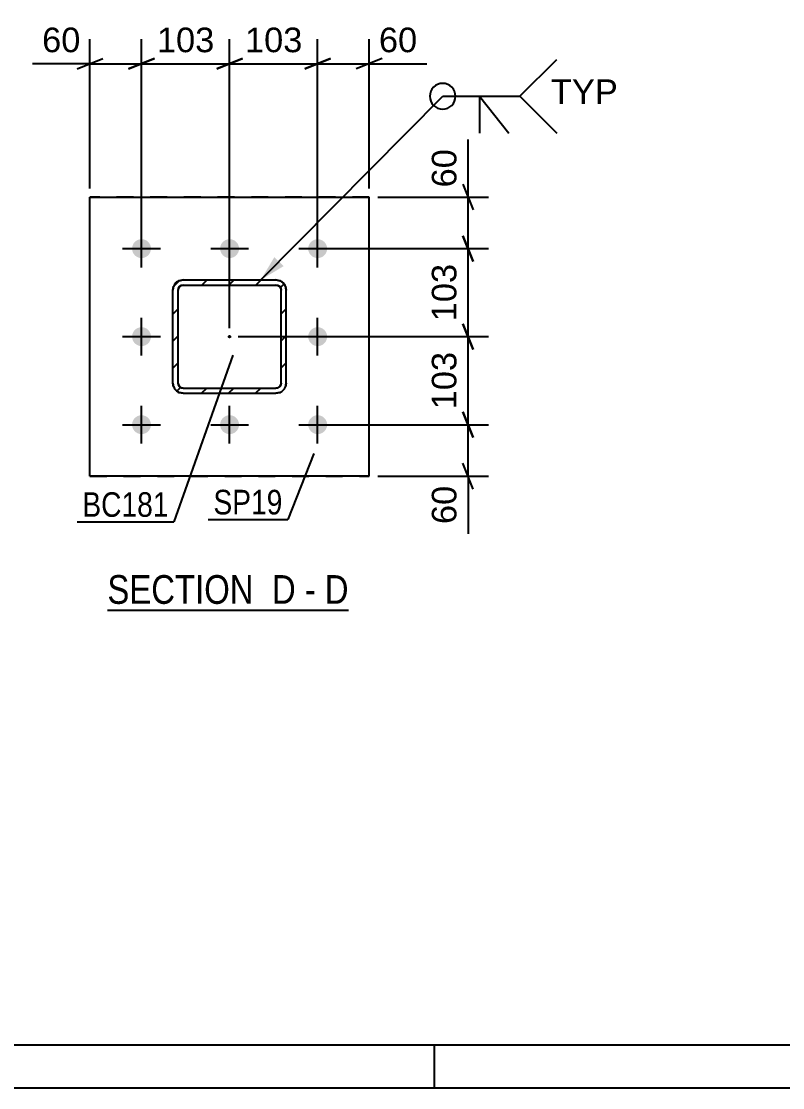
# Model space of a CAD drawing. Header units: millimetres. Extents: x 0 to 3377, y 0 to 1913.
# Drawn here: x 162.9 to 251.5, y 0 to 124.2 of the extents above; entities that cross this region are included whole.
import ezdxf

# ---------------------------------------------------------------- set-up
doc = ezdxf.new("R2010")
doc.units = ezdxf.units.MM
doc.linetypes.add('DXK_LINE_DOT2', pattern=[3.9198, 1.9599, -1.9599])
doc.linetypes.add('DXK_LINE_DOT3', pattern=[5.9187, 2.979, -0.9799, 0.9799, -0.9799])
doc.styles.add('Arial', font='ARIAL.TTF', dxfattribs={"height": 0.2})
doc.styles.add('Arial Narrow', font='ARIALN.TTF', dxfattribs={"height": 0.2})

# ---------------------------------------------------------------- blocks, each defined once
blk = doc.blocks.new('Unknown-203723820-1133')
at = {"color": 5, "linetype": 'Continuous'}
for p, q in [((5, 5), (836, 5)), ((211, 0), (211, 5)), ((0, 0), (841, 0))]:
    blk.add_line(p, q, dxfattribs=at)
blk = doc.blocks.new('Unknown-203723820-19 - 1446')
at = {"color": 6, "linetype": 'Continuous'}
blk.add_line((172.95, 55.59), (201.02, 55.59), dxfattribs=at)
at = {"color": 0, "linetype": 'Continuous'}
for points in [[(191.05, 56.34), (191.05, 59.84), (172.95, 59.84), (172.95, 56.34)], [(194.87, 56.34), (194.87, 59.84), (192.1, 59.84), (192.1, 56.34)], [(197.2, 56.34), (197.2, 59.84), (195.92, 59.84), (195.92, 56.34)], [(201.02, 56.34), (201.02, 59.84), (198.25, 59.84), (198.25, 56.34)]]:
    blk.add_wipeout(points, dxfattribs=at)
at = {"color": 7, "linetype": 'Continuous', "style": 'Arial Narrow'}
for s, p in [('SECTION ', (172.95, 56.34)), ('D', (192.1, 56.34)), ('D', (198.25, 56.34)), ('-', (195.92, 56.34))]:
    blk.add_text(s, height=3.34, dxfattribs=at).set_placement(p)
blk = doc.blocks.new('Part-203723820-1574 - 1446')
at = {"linetype": 'Continuous'}
h = blk.add_hatch(dxfattribs=at)
h.set_pattern_fill('', scale=0.7, style=0, pattern_type=0)
h.set_pattern_definition([(45, (181.3119, 93.9594), (-1.57154, 1.57154), [])])
h.paths.add_polyline_path([(181.77, 94.05), (181.31, 93.96), (180.92, 93.7), (180.66, 93.31), (180.57, 92.85), (180.57, 82.05), (180.66, 81.59), (180.92, 81.2), (181.31, 80.94), (181.77, 80.85), (192.57, 80.85), (193.03, 80.94), (193.42, 81.2), (193.68, 81.59), (193.77, 82.05), (193.77, 92.85), (193.68, 93.31), (193.42, 93.7), (193.03, 93.96), (192.57, 94.05)])
h.paths.add_polyline_path([(192.57, 93.45), (192.8, 93.41), (193, 93.28), (193.13, 93.08), (193.17, 92.85), (193.17, 82.05), (193.13, 81.82), (193, 81.63), (192.8, 81.5), (192.57, 81.45), (181.77, 81.45), (181.54, 81.5), (181.35, 81.63), (181.22, 81.82), (181.17, 82.05), (181.17, 92.85), (181.22, 93.08), (181.35, 93.28), (181.54, 93.41), (181.77, 93.45)])
blk.add_hatch(color=246, dxfattribs=at).paths.add_polyline_path([(187.17, 87.35, -1), (187.17, 87.55, -1)])
at = {"color": 7, "linetype": 'DXK_LINE_DOT2'}
for p, q in [((180.57, 92.85), (180.66, 93.31)), ((181.35, 93.28), (181.22, 93.08)), ((181.31, 93.96), (181.77, 94.05)), ((181.54, 93.41), (181.35, 93.28)), ((181.77, 93.45), (181.54, 93.41)), ((181.77, 94.05), (192.57, 94.05)), ((181.77, 93.45), (192.57, 93.45)), ((192.57, 94.05), (193.03, 93.96)), ((192.8, 93.41), (192.57, 93.45)), ((193, 93.28), (192.8, 93.41)), ((193.13, 93.08), (193, 93.28)), ((193.68, 93.31), (193.77, 92.85)), ((180.57, 82.05), (180.57, 92.85)), ((181.22, 93.08), (181.17, 92.85)), ((181.17, 82.05), (181.17, 92.85)), ((193.17, 92.85), (193.13, 93.08)), ((193.17, 82.05), (193.17, 92.85)), ((193.77, 82.05), (193.77, 92.85)), ((180.66, 81.59), (180.57, 82.05)), ((181.17, 82.05), (181.22, 81.82)), ((193.13, 81.82), (193.17, 82.05)), ((193.77, 82.05), (193.68, 81.59)), ((181.22, 81.82), (181.35, 81.63)), ((181.77, 80.85), (181.31, 80.94)), ((181.35, 81.63), (181.54, 81.5)), ((181.54, 81.5), (181.77, 81.45)), ((181.77, 81.45), (192.57, 81.45)), ((181.77, 80.85), (192.57, 80.85)), ((192.57, 81.45), (192.8, 81.5)), ((193.03, 80.94), (192.57, 80.85)), ((192.8, 81.5), (193, 81.63)), ((193, 81.63), (193.13, 81.82))]:
    blk.add_line(p, q, dxfattribs=at)
at = {"color": 2, "linetype": 'Continuous'}
for p, q in [((180.66, 93.31), (180.57, 92.85)), ((181.22, 93.08), (181.35, 93.28)), ((181.77, 94.05), (181.31, 93.96)), ((181.35, 93.28), (181.54, 93.41)), ((181.54, 93.41), (181.77, 93.45)), ((181.77, 94.05), (181.77, 94.05)), ((181.77, 94.05), (192.57, 94.05)), ((181.77, 93.45), (181.77, 93.45)), ((181.77, 93.45), (192.57, 93.45)), ((192.57, 94.05), (192.57, 94.05)), ((193.03, 93.96), (192.57, 94.05)), ((192.57, 93.45), (192.57, 93.45)), ((192.57, 93.45), (192.8, 93.41)), ((192.8, 93.41), (193, 93.28)), ((193, 93.28), (193.13, 93.08)), ((193.77, 92.85), (193.68, 93.31)), ((180.57, 92.85), (180.57, 92.85)), ((180.57, 82.05), (180.57, 92.85)), ((181.17, 92.85), (181.22, 93.08)), ((181.17, 92.85), (181.17, 92.85)), ((181.17, 82.05), (181.17, 92.85)), ((193.13, 93.08), (193.17, 92.85)), ((193.17, 92.85), (193.17, 92.85)), ((193.17, 82.05), (193.17, 92.85)), ((193.77, 92.85), (193.77, 92.85)), ((193.77, 82.05), (193.77, 92.85)), ((180.57, 82.05), (180.57, 82.05)), ((180.57, 82.05), (180.66, 81.59)), ((181.17, 82.05), (181.17, 82.05)), ((181.22, 81.82), (181.17, 82.05)), ((193.17, 82.05), (193.13, 81.82)), ((193.17, 82.05), (193.17, 82.05)), ((193.68, 81.59), (193.77, 82.05)), ((193.77, 82.05), (193.77, 82.05)), ((181.35, 81.63), (181.22, 81.82)), ((181.31, 80.94), (181.77, 80.85)), ((181.54, 81.5), (181.35, 81.63)), ((181.77, 81.45), (181.54, 81.5)), ((181.77, 81.45), (181.77, 81.45)), ((181.77, 81.45), (192.57, 81.45)), ((181.77, 80.85), (181.77, 80.85)), ((181.77, 80.85), (192.57, 80.85)), ((192.8, 81.5), (192.57, 81.45)), ((192.57, 81.45), (192.57, 81.45)), ((192.57, 80.85), (193.03, 80.94)), ((192.57, 80.85), (192.57, 80.85)), ((193, 81.63), (192.8, 81.5)), ((193.13, 81.82), (193, 81.63))]:
    blk.add_line(p, q, dxfattribs=at)
at = {"color": 7, "linetype": 'DXK_LINE_DOT3'}
blk.add_line((187.17, 87.45), (187.17, 87.45), dxfattribs=at)
at = {"color": 246, "linetype": 'DXK_LINE_DOT2'}
blk.add_line((187.17, 87.45), (187.17, 87.45), dxfattribs=at)
at = {"color": 246, "linetype": 'Continuous'}
blk.add_circle((187.17, 87.45), 0.1, dxfattribs=at)
at = {"color": 7, "linetype": 'DXK_LINE_DOT2'}
for centre, start, end in [((181.77, 92.85), 112.5, 157.5), ((192.57, 92.85), 22.5, 67.5), ((181.77, 82.05), 202.5, 247.5), ((192.57, 82.05), 292.5, 337.5)]:
    blk.add_arc(centre, 1.2, start, end, dxfattribs=at)
at = {"color": 2, "linetype": 'Continuous'}
for centre, start, end in [((181.77, 92.85), 112.5, 157.5), ((192.57, 92.85), 22.5, 67.5), ((181.77, 82.05), 202.5, 247.5), ((192.57, 82.05), 292.5, 337.5)]:
    blk.add_arc(centre, 1.2, start, end, dxfattribs=at)
blk = doc.blocks.new('Part-203723820-1535 - 1446')
at = {"color": 2, "linetype": 'Continuous'}
for p, q in [((170.92, 71.2), (170.92, 103.7)), ((170.92, 103.7), (203.42, 103.7)), ((203.42, 71.2), (203.42, 103.7)), ((203.42, 71.2), (170.92, 71.2))]:
    blk.add_line(p, q, dxfattribs=at)
at = {"color": 7, "linetype": 'DXK_LINE_DOT2'}
for p, q in [((203.42, 103.7), (170.92, 103.7)), ((170.92, 71.2), (203.42, 71.2))]:
    blk.add_line(p, q, dxfattribs=at)
blk = doc.blocks.new('Bolt-203723820-1556 - 1446')
at = {"linetype": 'Continuous'}
for points in [[(176.92, 98.8, -1), (176.92, 96.6, -1)], [(187.17, 98.8, -1), (187.17, 96.6, -1)], [(197.42, 98.8, -1), (197.42, 96.6, -1)], [(176.92, 88.55, -1), (176.92, 86.35, -1)], [(197.42, 88.55, -1), (197.42, 86.35, -1)], [(176.92, 78.3, -1), (176.92, 76.1, -1)], [(187.17, 78.3, -1), (187.17, 76.1, -1)], [(197.42, 78.3, -1), (197.42, 76.1, -1)]]:
    blk.add_hatch(color=1, dxfattribs=at).paths.add_polyline_path(points)
at = {"color": 1, "linetype": 'Continuous'}
for p, q in [((176.92, 95.5), (176.92, 99.9)), ((187.17, 95.5), (187.17, 99.9)), ((197.42, 95.5), (197.42, 99.9)), ((174.72, 97.7), (179.12, 97.7)), ((184.97, 97.7), (189.37, 97.7)), ((195.22, 97.7), (199.62, 97.7)), ((176.92, 85.25), (176.92, 89.65)), ((197.42, 85.25), (197.42, 89.65)), ((174.72, 87.45), (179.12, 87.45)), ((195.22, 87.45), (199.62, 87.45)), ((176.92, 75), (176.92, 79.4)), ((187.17, 75), (187.17, 79.4)), ((197.42, 75), (197.42, 79.4)), ((174.72, 77.2), (179.12, 77.2)), ((184.97, 77.2), (189.37, 77.2)), ((195.22, 77.2), (199.62, 77.2))]:
    blk.add_line(p, q, dxfattribs=at)
blk = doc.blocks.new('StraightDimension-203723820-1664 - 1446')
at = {"color": 7, "linetype": 'Continuous'}
for p, q in [((214.32, 99.2), (215.52, 96.2)), ((198.42, 97.7), (217.32, 97.7)), ((214.92, 87.45), (214.92, 97.7)), ((215.52, 85.95), (214.32, 88.95)), ((188.17, 87.45), (217.32, 87.45))]:
    blk.add_line(p, q, dxfattribs=at)
at = {"color": 0}
blk.add_wipeout([(214.17, 96.51), (209.97, 96.51), (209.97, 88.64), (214.17, 88.64)], dxfattribs=at)
at = {"color": 3, "style": 'Arial'}
blk.add_text('103', height=2.865, rotation=90.0002, dxfattribs=at).set_placement((213.57, 89.24))
blk = doc.blocks.new('StraightDimension-203723820-1654 - 1446')
at = {"color": 7, "linetype": 'Continuous'}
for p, q in [((214.92, 103.7), (214.92, 110.4)), ((214.92, 103.7), (214.92, 110.4)), ((214.32, 105.2), (215.52, 102.2)), ((204.42, 103.7), (217.32, 103.7)), ((214.92, 97.7), (214.92, 103.7)), ((215.52, 96.2), (214.32, 99.2)), ((198.42, 97.7), (217.32, 97.7))]:
    blk.add_line(p, q, dxfattribs=at)
at = {"color": 0}
blk.add_wipeout([(214.17, 109.87), (209.97, 109.87), (209.97, 104.23), (214.17, 104.23)], dxfattribs=at)
at = {"color": 3, "style": 'Arial'}
blk.add_text('60', height=2.865, rotation=90.0002, dxfattribs=at).set_placement((213.57, 104.83))
blk = doc.blocks.new('StraightDimension-203723820-1672 - 1446')
at = {"color": 7, "linetype": 'Continuous'}
for p, q in [((214.32, 78.7), (215.52, 75.7)), ((198.42, 77.2), (217.32, 77.2)), ((214.92, 71.2), (214.92, 77.2)), ((215.52, 69.7), (214.32, 72.7)), ((204.42, 71.2), (217.32, 71.2)), ((214.92, 71.2), (214.92, 64.5)), ((214.92, 71.2), (214.92, 64.5))]:
    blk.add_line(p, q, dxfattribs=at)
at = {"color": 0}
blk.add_wipeout([(214.17, 70.68), (209.97, 70.68), (209.97, 65.03), (214.17, 65.03)], dxfattribs=at)
at = {"color": 3, "style": 'Arial'}
blk.add_text('60', height=2.865, rotation=90.0002, dxfattribs=at).set_placement((213.57, 65.63))
blk = doc.blocks.new('StraightDimension-203723820-1682 - 1446')
at = {"color": 7, "linetype": 'Continuous'}
for p, q in [((214.32, 88.95), (215.52, 85.95)), ((188.17, 87.45), (217.32, 87.45)), ((214.92, 77.2), (214.92, 87.45)), ((215.52, 75.7), (214.32, 78.7)), ((198.42, 77.2), (217.32, 77.2))]:
    blk.add_line(p, q, dxfattribs=at)
at = {"color": 0}
blk.add_wipeout([(214.17, 86.26), (209.97, 86.26), (209.97, 78.39), (214.17, 78.39)], dxfattribs=at)
at = {"color": 3, "style": 'Arial'}
blk.add_text('103', height=2.865, rotation=90.0002, dxfattribs=at).set_placement((213.57, 78.99))
blk = doc.blocks.new('StraightDimension-203723820-1691 - 1446')
at = {"color": 7, "linetype": 'Continuous'}
for p, q in [((197.42, 98.7), (197.42, 122.07)), ((203.42, 104.7), (203.42, 122.07)), ((195.92, 118.62), (198.92, 119.82)), ((197.42, 119.22), (203.42, 119.22)), ((204.92, 119.82), (201.92, 118.62)), ((203.42, 119.22), (210.12, 119.22)), ((203.42, 119.22), (210.12, 119.22))]:
    blk.add_line(p, q, dxfattribs=at)
at = {"color": 0}
blk.add_wipeout([(209.59, 119.97), (209.59, 124.17), (203.95, 124.17), (203.95, 119.97)], dxfattribs=at)
at = {"color": 3, "style": 'Arial'}
blk.add_text('60', height=2.865, dxfattribs=at).set_placement((204.55, 120.57))
blk = doc.blocks.new('StraightDimension-203723820-1701 - 1446')
at = {"color": 7, "linetype": 'Continuous'}
for p, q in [((187.17, 88.45), (187.17, 122.07)), ((197.42, 98.7), (197.42, 122.07)), ((185.67, 118.62), (188.67, 119.82)), ((187.17, 119.22), (197.42, 119.22)), ((198.92, 119.82), (195.92, 118.62))]:
    blk.add_line(p, q, dxfattribs=at)
at = {"color": 0}
blk.add_wipeout([(196.23, 119.97), (196.23, 124.17), (188.36, 124.17), (188.36, 119.97)], dxfattribs=at)
at = {"color": 3, "style": 'Arial'}
blk.add_text('103', height=2.865, dxfattribs=at).set_placement((188.96, 120.57))
blk = doc.blocks.new('StraightDimension-203723820-1709 - 1446')
at = {"color": 7, "linetype": 'Continuous'}
for p, q in [((176.92, 98.7), (176.92, 122.07)), ((187.17, 88.45), (187.17, 122.07)), ((175.42, 118.62), (178.42, 119.82)), ((176.92, 119.22), (187.17, 119.22)), ((188.67, 119.82), (185.67, 118.62))]:
    blk.add_line(p, q, dxfattribs=at)
at = {"color": 0}
blk.add_wipeout([(185.98, 119.97), (185.98, 124.17), (178.11, 124.17), (178.11, 119.97)], dxfattribs=at)
at = {"color": 3, "style": 'Arial'}
blk.add_text('103', height=2.865, dxfattribs=at).set_placement((178.71, 120.57))
blk = doc.blocks.new('StraightDimension-203723820-1717 - 1446')
at = {"color": 7, "linetype": 'Continuous'}
for p, q in [((170.92, 104.7), (170.92, 122.07)), ((176.92, 98.7), (176.92, 122.07)), ((170.92, 119.22), (164.22, 119.22)), ((170.92, 119.22), (164.22, 119.22)), ((169.42, 118.62), (172.42, 119.82)), ((170.92, 119.22), (176.92, 119.22)), ((178.42, 119.82), (175.42, 118.62))]:
    blk.add_line(p, q, dxfattribs=at)
at = {"color": 0}
blk.add_wipeout([(170.4, 119.97), (170.4, 124.17), (164.75, 124.17), (164.75, 119.97)], dxfattribs=at)
at = {"color": 3, "style": 'Arial'}
blk.add_text('60', height=2.865, dxfattribs=at).set_placement((165.35, 120.57))
blk = doc.blocks.new('Mark-203723820-1531 - 1446')
at = {"color": 0}
blk.add_wipeout([(193.33, 66.75), (193.33, 69.75), (185.29, 69.75), (185.29, 66.75)], dxfattribs=at)
blk.add_wipeout([(193.33, 66.75), (193.33, 69.75), (185.29, 69.75), (185.29, 66.75)], dxfattribs=at)
at = {"color": 30, "linetype": 'Continuous'}
for p in [(196.99, 73.83), (184.69, 66.15)]:
    blk.add_line(p, (193.93, 66.15), dxfattribs=at)
at = {"color": 3, "style": 'Arial Narrow'}
blk.add_text('SP19', height=2.863, dxfattribs=at).set_placement((185.29, 66.75))
blk = doc.blocks.new('Mark-203723820-1570 - 1446')
at = {"color": 0}
blk.add_wipeout([(180.08, 66.47), (180.08, 69.47), (170.03, 69.47), (170.03, 66.47)], dxfattribs=at)
blk.add_wipeout([(180.08, 66.47), (180.08, 69.47), (170.03, 69.47), (170.03, 66.47)], dxfattribs=at)
at = {"color": 30, "linetype": 'Continuous'}
for p in [(187.54, 85.29), (169.43, 65.87)]:
    blk.add_line(p, (180.68, 65.87), dxfattribs=at)
at = {"color": 3, "style": 'Arial Narrow'}
blk.add_text('BC181', height=2.863, dxfattribs=at).set_placement((170.03, 66.47))
blk = doc.blocks.new('WeldMark-203723820-1727 - 1446')
at = {"linetype": 'Continuous'}
blk.add_hatch(color=30, dxfattribs=at).paths.add_polyline_path([(193.45, 95.66), (190.8, 94.05), (192.38, 96.71)])
at = {"color": 30, "linetype": 'Continuous'}
for p, q in [((190.8, 94.05), (211.97, 115.44)), ((211.97, 115.44), (220.97, 115.44))]:
    blk.add_line(p, q, dxfattribs=at)
at = {"color": 3, "linetype": 'Continuous'}
for q in [(219.68, 111.16), (216.25, 111.16)]:
    blk.add_line((216.25, 115.44), q, dxfattribs=at)
for start, end in [(90, 270), (270, 90)]:
    blk.add_arc((211.97, 115.44), 1.5, start, end, dxfattribs=at)
at = {"color": 0, "linetype": 'Continuous'}
blk.add_wipeout([(232.34, 114.54), (232.34, 117.54), (224.57, 117.54), (224.57, 114.54)], dxfattribs=at)
blk.add_wipeout([(232.34, 114.54), (232.34, 117.54), (224.57, 117.54), (224.57, 114.54)], dxfattribs=at)
at = {"color": 3, "linetype": 'Continuous'}
for q in [(225.25, 119.73), (225.25, 111.16)]:
    blk.add_line((220.97, 115.44), q, dxfattribs=at)
at = {"color": 3, "linetype": 'Continuous', "style": 'Arial'}
blk.add_text('TYP', height=2.865, dxfattribs=at).set_placement((224.57, 114.54))

msp = doc.modelspace()

# ---------------------------------------------------------------- block references
for name in ['Unknown-203723820-1133', 'Part-203723820-1535 - 1446', 'Bolt-203723820-1556 - 1446', 'Part-203723820-1574 - 1446']:
    msp.add_blockref(name, (0, 0))

# ---------------------------------------------------------------- next in the draw order: block references
for name in ['StraightDimension-203723820-1664 - 1446', 'StraightDimension-203723820-1672 - 1446', 'Mark-203723820-1531 - 1446', 'Unknown-203723820-19 - 1446']:
    msp.add_blockref(name, (0, 0))

# ---------------------------------------------------------------- next in the draw order: block references
for name in ['StraightDimension-203723820-1654 - 1446', 'StraightDimension-203723820-1682 - 1446', 'Mark-203723820-1570 - 1446']:
    msp.add_blockref(name, (0, 0))

# ---------------------------------------------------------------- next in the draw order: block references
msp.add_blockref('StraightDimension-203723820-1691 - 1446', (0, 0))

# ---------------------------------------------------------------- next in the draw order: block references
msp.add_blockref('StraightDimension-203723820-1701 - 1446', (0, 0))

# ---------------------------------------------------------------- next in the draw order: block references
for name in ['StraightDimension-203723820-1709 - 1446', 'WeldMark-203723820-1727 - 1446']:
    msp.add_blockref(name, (0, 0))

# ---------------------------------------------------------------- next in the draw order: block references
msp.add_blockref('StraightDimension-203723820-1717 - 1446', (0, 0))

doc.saveas('drawing.dxf')
